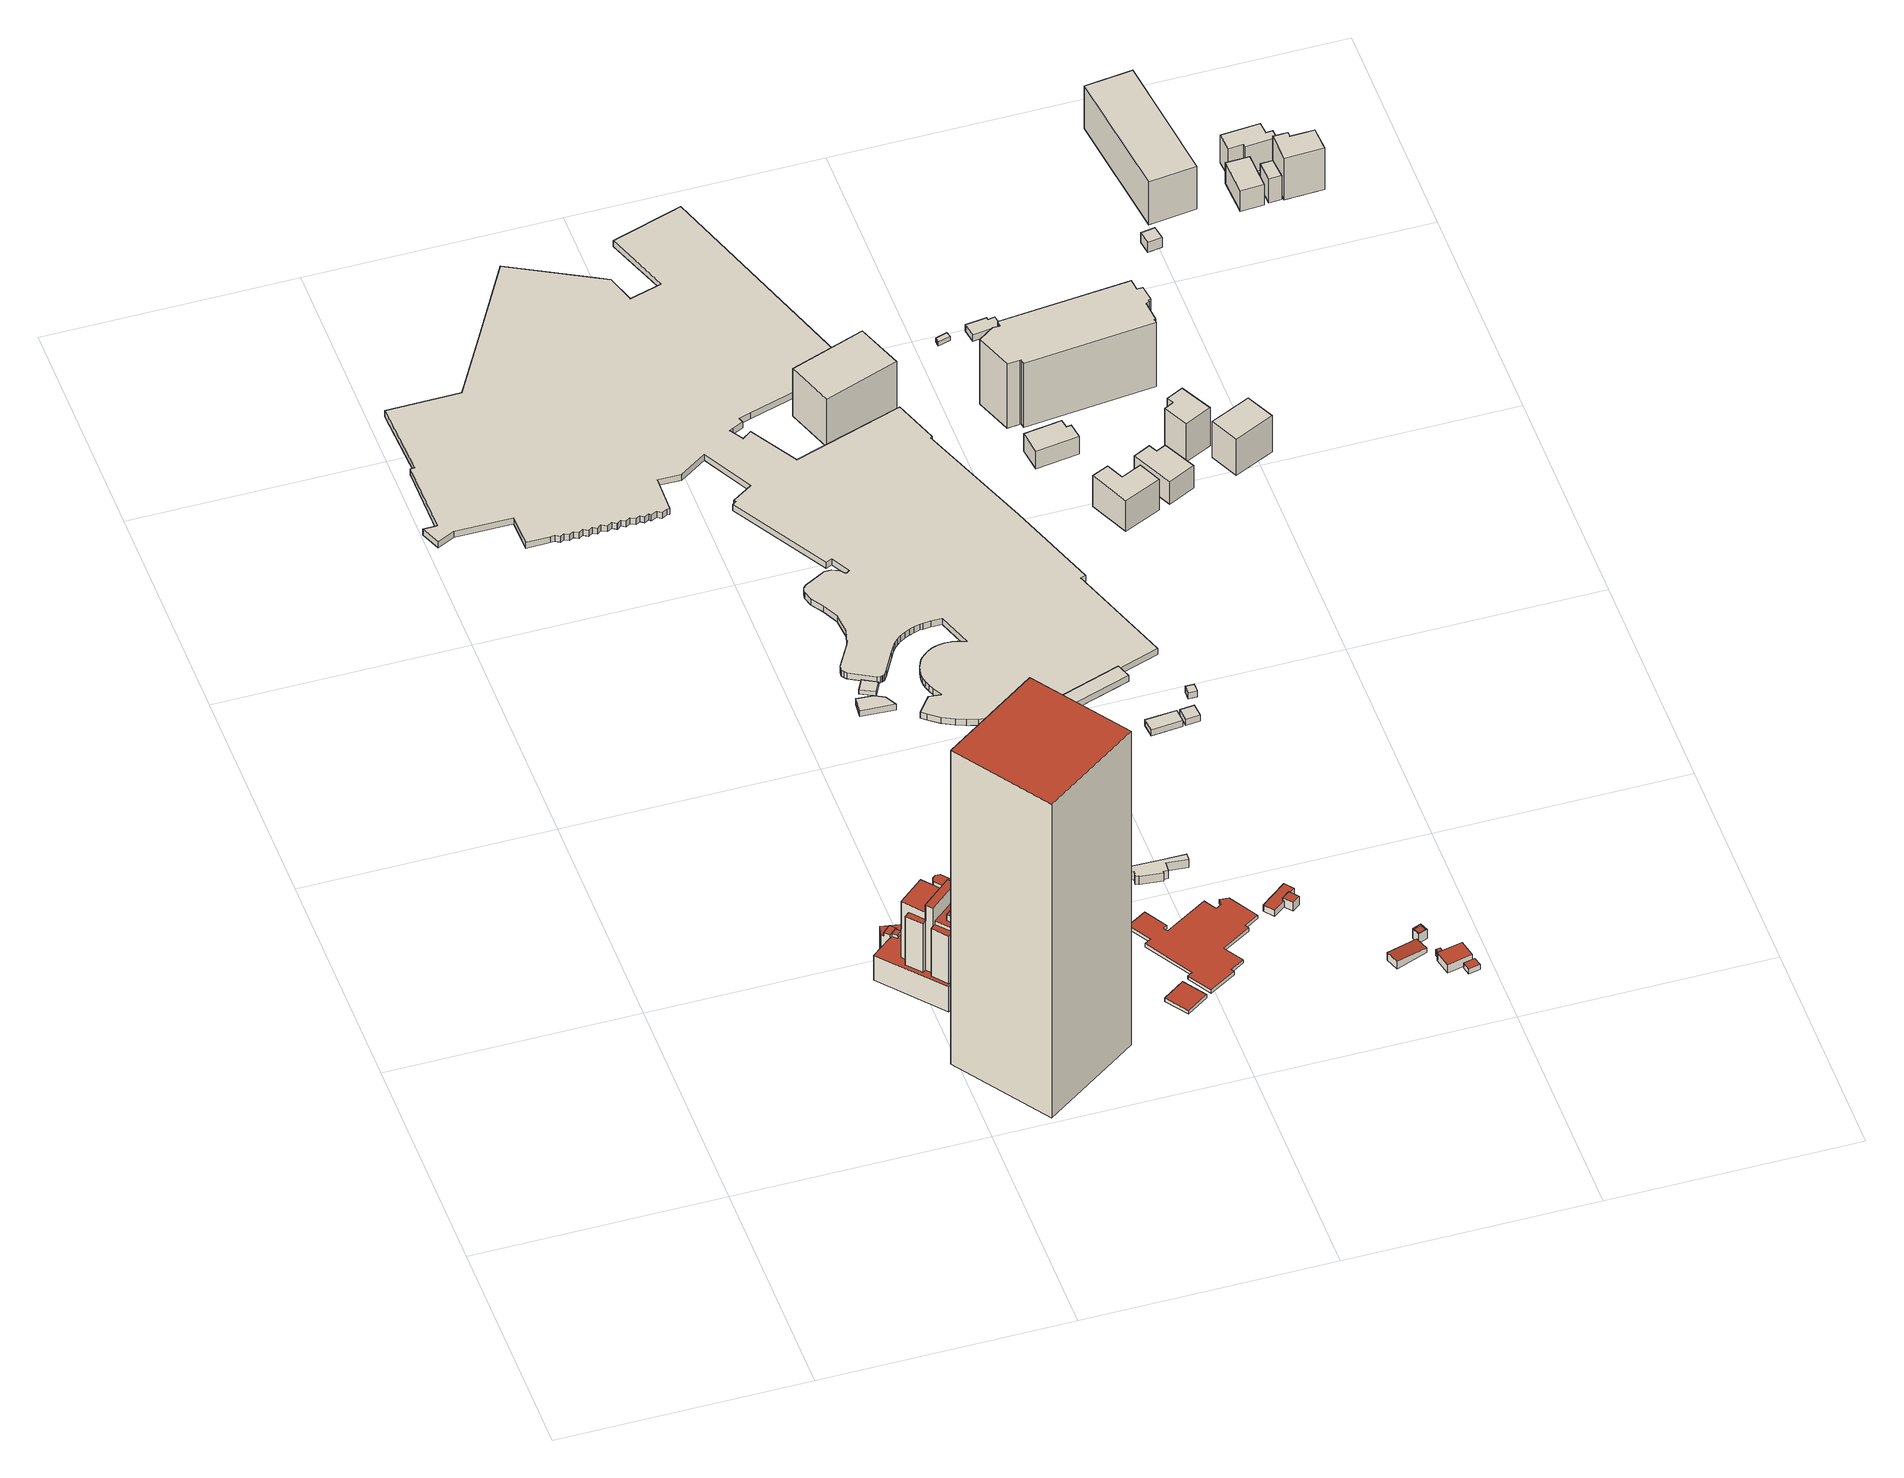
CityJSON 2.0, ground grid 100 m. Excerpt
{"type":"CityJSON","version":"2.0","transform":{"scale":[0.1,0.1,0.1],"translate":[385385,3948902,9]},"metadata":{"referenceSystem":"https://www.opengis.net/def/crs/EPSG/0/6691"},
"CityObjects":{
"building1":{"type":"Building","attributes":{"class":3002,"usage":401,"measuredHeight":45.5,"storeysAboveGround":13,"storeysBelowGround":1,"prefecture":13,"city":13103,"footprintArea":757.29,"fireproofType":1001,"coverageRatio":80,"floorAreaRatio":700,"surveyYear":2021,"urbanPlanType":21,"areaClassificationType":22,"landUseType":212,"districts":"10","detailedUsage":"1210","floodRisk_description":10,"floodRisk_rank":1,"floodRisk_depth":0.09,"floodRisk_adminType":2,"floodRisk_scale":2},"geometry":[{"type":"Solid","lod":"2","boundaries":[[[[0,1,2,3,4,5,6,7,8]],[[9,10,11,12]],[[13,14,15,16]],[[17,18,19,20,21]],[[22,23,24,25,26]],[[27,28,29,30]],[[31,32,33,34,35,36,37,38,39,40,41,42,43,44,45,46,47,48,49,50,9,12,51,52,53,54,55,56,57,58,59]],[[60,61,62,63]],[[64,29,28,65,66,27,30,67]],[[68,69,70,71]],[[72,73,74,75]],[[76,77,78,79]],[[80,81,82,83,84]],[[11,10,85,86,87]],[[88,89,90,91,92]],[[44,43,24,23,75,74]],[[23,22,70,69,19,18,72,75]],[[26,25,42,41]],[[83,82,85,10]],[[35,34,0,8]],[[4,3,52,51]],[[7,6,11,87]],[[5,4,51,12]],[[78,77,55,54]],[[63,62,64,67]],[[13,16,59,58]],[[25,24,43,42]],[[31,76,79,53,52,3,2,32]],[[17,21,47,46]],[[56,55,77,76,31,59,16,15]],[[14,13,58,57]],[[60,63,67,30]],[[81,80,68,71,90,89,65,28]],[[22,26,41,40]],[[84,83,10,9]],[[15,14,57,56]],[[62,61,29,64]],[[40,39,90,71,70,22]],[[6,5,12,11]],[[8,7,87,86,27,66]],[[2,1,33,32]],[[39,38,91,90]],[[49,48,20,19]],[[79,78,54,53]],[[1,0,34,33]],[[69,68,80,50,49,19]],[[74,73,45,44]],[[92,91,38,37]],[[61,60,30,29]],[[21,20,48,47]],[[80,84,9,50]],[[88,36,35,8,66,65,89]],[[88,92,37,36]],[[72,18,17,46,45,73]],[[86,85,82,81,28,27]]]],"semantics":{"surfaces":[{"type":"GroundSurface"},{"type":"RoofSurface"},{"type":"WallSurface"}],"values":[[0,1,1,1,1,1,1,1,1,1,1,1,1,1,1,2,2,2,2,2,2,2,2,2,2,2,2,2,2,2,2,2,2,2,2,2,2,2,2,2,2,2,2,2,2,2,2,2,2,2,2,2,2,2,2]]}}]},
"building2":{"type":"Building","attributes":{"class":3002,"usage":412,"measuredHeight":158.7,"storeysAboveGround":30,"storeysBelowGround":0,"prefecture":13,"city":13103,"footprintArea":1809.85,"fireproofType":1001,"coverageRatio":80,"floorAreaRatio":700,"surveyYear":2021,"urbanPlanType":21,"areaClassificationType":22,"landUseType":211,"districts":"10","detailedUsage":"1320","floodRisk_description":10,"floodRisk_rank":1,"floodRisk_depth":0.03,"floodRisk_adminType":2,"floodRisk_scale":2},"geometry":[{"type":"Solid","lod":"2","boundaries":[[[[93,94,95,96]],[[97,98,99,100]],[[93,96,99,98]],[[96,95,100,99]],[[95,94,97,100]],[[94,93,98,97]]]],"semantics":{"surfaces":[{"type":"GroundSurface"},{"type":"RoofSurface"},{"type":"WallSurface"}],"values":[[0,1,2,2,2,2]]}}]},
"building3":{"type":"Building","attributes":{"class":3002,"usage":401,"measuredHeight":35.9,"storeysAboveGround":9,"storeysBelowGround":0,"prefecture":13,"city":13103,"footprintArea":487.2,"fireproofType":1001,"coverageRatio":80,"floorAreaRatio":700,"surveyYear":2021,"urbanPlanType":21,"areaClassificationType":22,"landUseType":212,"districts":"10","detailedUsage":"1210","floodRisk_description":10,"floodRisk_rank":1,"floodRisk_depth":0.29,"floodRisk_adminType":2,"floodRisk_scale":2},"geometry":[{"type":"Solid","lod":"2","boundaries":[[[[101,102,103,104,105,106,107]],[[108,109,110,111]],[[112,113,114,115,116,117,118,119,120,121,122,123,124,125,126,127,128,129,130,131,132,133,134,135,136]],[[126,123,122,127]],[[136,135,132,131]],[[137,138,139,140]],[[141,142,143,144,145,146]],[[128,121,120,129]],[[147,148,149,150]],[[118,146,145,119]],[[123,140,139,124]],[[104,103,112,136]],[[105,104,136,131]],[[121,111,110,122]],[[101,107,129,120]],[[125,138,137,126]],[[134,150,149,135]],[[124,139,138,125]],[[133,147,150,134]],[[117,141,146,118]],[[107,106,130,129]],[[128,108,111,121]],[[145,144,114,113,102,101,120,119]],[[103,102,113,112]],[[114,144,143,115]],[[115,143,142,116]],[[127,109,108,128]],[[126,137,140,123]],[[135,149,148,132]],[[106,105,131,130]],[[132,148,147,133]],[[122,110,109,127]],[[116,142,141,117]]]],"semantics":{"surfaces":[{"type":"GroundSurface"},{"type":"RoofSurface"},{"type":"WallSurface"}],"values":[[0,1,1,1,1,1,1,1,1,2,2,2,2,2,2,2,2,2,2,2,2,2,2,2,2,2,2,2,2,2,2,2,2]]}}]},
"building4":{"type":"Building","attributes":{"class":3001,"usage":403,"measuredHeight":-9999,"storeysAboveGround":1,"storeysBelowGround":0,"prefecture":13,"city":13101,"footprintArea":71.59,"fireproofType":1001,"coverageRatio":60,"floorAreaRatio":300,"surveyYear":2021,"urbanPlanType":21,"areaClassificationType":22,"landUseType":212,"districts":"6","detailedUsage":"1241","landslideRisk_description":1,"landslideRisk_areaType":1},"geometry":[{"type":"Solid","lod":"1","boundaries":[[[[151,152,153,154,155]],[[151,155,156,157]],[[155,154,158,156]],[[154,153,159,158]],[[153,152,160,159]],[[152,151,157,160]],[[157,156,158,159,160]]]]}]},
"building5":{"type":"Building","attributes":{"class":3001,"usage":461,"measuredHeight":7.4,"storeysAboveGround":9999,"storeysBelowGround":9999,"prefecture":13,"city":13101,"footprintArea":-9999,"fireproofType":1011,"coverageRatio":60,"floorAreaRatio":300,"surveyYear":1,"urbanPlanType":21,"areaClassificationType":22,"landUseType":212,"districts":"6","detailedUsage":"0"},"geometry":[{"type":"Solid","lod":"1","boundaries":[[[[161,162,163,164]],[[161,164,165,166]],[[164,163,167,165]],[[163,162,168,167]],[[162,161,166,168]],[[166,165,167,168]]]]}]},
"building6":{"type":"Building","attributes":{"class":3002,"usage":401,"measuredHeight":-9999,"storeysAboveGround":10,"storeysBelowGround":1,"prefecture":13,"city":13103,"footprintArea":117.47,"fireproofType":1001,"coverageRatio":80,"floorAreaRatio":700,"surveyYear":2021,"urbanPlanType":21,"areaClassificationType":22,"landUseType":212,"districts":"10","detailedUsage":"1210","floodRisk_description":10,"floodRisk_rank":1,"floodRisk_depth":0.01,"floodRisk_adminType":2,"floodRisk_scale":2},"geometry":[{"type":"Solid","lod":"2","boundaries":[[[[169,170,171,172]],[[173,174,175,176]],[[176,171,170,173]],[[169,172,175,174]],[[169,174,173,170]],[[175,172,171,176]]]],"semantics":{"surfaces":[{"type":"GroundSurface"},{"type":"RoofSurface"},{"type":"WallSurface"}],"values":[[0,1,2,2,2,2]]}}]},
"building7":{"type":"Building","attributes":{"class":3001,"usage":461,"measuredHeight":-9999,"storeysAboveGround":9999,"storeysBelowGround":9999,"prefecture":13,"city":13101,"footprintArea":-9999,"fireproofType":1011,"coverageRatio":60,"floorAreaRatio":300,"surveyYear":1,"urbanPlanType":21,"areaClassificationType":22,"landUseType":212,"districts":"6","detailedUsage":"0","landslideRisk_description":1,"landslideRisk_areaType":2},"geometry":[{"type":"Solid","lod":"1","boundaries":[[[[177,178,179,180]],[[177,180,181,182]],[[180,179,183,181]],[[179,178,184,183]],[[178,177,182,184]],[[182,181,183,184]]]]}]},
"building8":{"type":"Building","attributes":{"class":3003,"usage":461,"measuredHeight":6.5,"storeysAboveGround":9999,"storeysBelowGround":9999,"prefecture":13,"city":13103,"footprintArea":-9999,"fireproofType":1011,"coverageRatio":80,"floorAreaRatio":700,"surveyYear":1,"urbanPlanType":21,"areaClassificationType":22,"landUseType":215,"districts":"10","detailedUsage":"0","floodRisk_description":10,"floodRisk_rank":1,"floodRisk_depth":0.45,"floodRisk_adminType":2,"floodRisk_scale":2},"geometry":[{"type":"Solid","lod":"1","boundaries":[[[[185,186,187,188,189,190,191,192,193,194,195,196,197,198,199,200,201,202,203,204]],[[185,204,205,206]],[[204,203,207,205]],[[203,202,208,207]],[[202,201,209,208]],[[201,200,210,209]],[[200,199,211,210]],[[199,198,212,211]],[[198,197,213,212]],[[197,196,214,213]],[[196,195,215,214]],[[195,194,216,215]],[[194,193,217,216]],[[193,192,218,217]],[[192,191,219,218]],[[191,190,220,219]],[[190,189,221,220]],[[189,188,222,221]],[[188,187,223,222]],[[187,186,224,223]],[[186,185,206,224]],[[206,205,207,208,209,210,211,212,213,214,215,216,217,218,219,220,221,222,223,224]]]]}]},
"building9":{"type":"Building","attributes":{"class":3001,"usage":461,"measuredHeight":-9999,"storeysAboveGround":9999,"storeysBelowGround":9999,"prefecture":13,"city":13101,"footprintArea":-9999,"fireproofType":1011,"coverageRatio":60,"floorAreaRatio":300,"surveyYear":1,"urbanPlanType":21,"areaClassificationType":22,"landUseType":212,"districts":"6","detailedUsage":"0","landslideRisk_description":1,"landslideRisk_areaType":2},"geometry":[{"type":"Solid","lod":"1","boundaries":[[[[225,226,227,228]],[[225,228,229,230]],[[228,227,231,229]],[[227,226,232,231]],[[226,225,230,232]],[[230,229,231,232]]]]}]},
"building10":{"type":"Building","attributes":{"class":3002,"usage":403,"measuredHeight":-9999,"storeysAboveGround":40,"storeysBelowGround":2,"prefecture":13,"city":13101,"footprintArea":22322.61,"fireproofType":1001,"coverageRatio":60,"floorAreaRatio":300,"surveyYear":2021,"urbanPlanType":21,"areaClassificationType":22,"landUseType":212,"districts":"6","detailedUsage":"1241","floodRisk_description":10,"floodRisk_rank":1,"floodRisk_depth":0.08,"floodRisk_adminType":2,"floodRisk_scale":2,"landslideRisk_description":1,"landslideRisk_areaType":2},"geometry":[{"type":"Solid","lod":"1","boundaries":[[[[233,234,235,236,237,238,239,240,241,242,243,244,245,246,247,248,249,250,251,252,253,254,255,256,257,258,259,260,261,262,263,264,265,266,267,268,269,270,271,272,273,274,275,276,277,278,279,280,281,282,283,284,285,286,287,288,289,290,291,292,293,294,295,296,297,298,299,300,301,302,303,304,305,306,307,308,309,310,311,312,313,314,315,316,317,318,319,320,321,322,323,324,325,326,327,328,329,330,331,332,333,334,335,336,337,338,339,340,341,342,343,344,345,346,347,348,349,350,351,352,353,354,355,356,357,358,359,360,361,362,363,364,365,366,367,368,369,370,371,372,373,374,375,376,377,378]],[[233,378,379,380]],[[378,377,381,379]],[[377,376,382,381]],[[376,375,383,382]],[[375,374,384,383]],[[374,373,385,384]],[[373,372,386,385]],[[372,371,387,386]],[[371,370,388,387]],[[370,369,389,388]],[[369,368,390,389]],[[368,367,391,390]],[[367,366,392,391]],[[366,365,393,392]],[[365,364,394,393]],[[364,363,395,394]],[[363,362,396,395]],[[362,361,397,396]],[[361,360,398,397]],[[360,359,399,398]],[[359,358,400,399]],[[358,357,401,400]],[[357,356,402,401]],[[356,355,403,402]],[[355,354,404,403]],[[354,353,405,404]],[[353,352,406,405]],[[352,351,407,406]],[[351,350,408,407]],[[350,349,409,408]],[[349,348,410,409]],[[348,347,411,410]],[[347,346,412,411]],[[346,345,413,412]],[[345,344,414,413]],[[344,343,415,414]],[[343,342,416,415]],[[342,341,417,416]],[[341,340,418,417]],[[340,339,419,418]],[[339,338,420,419]],[[338,337,421,420]],[[337,336,422,421]],[[336,335,423,422]],[[335,334,424,423]],[[334,333,425,424]],[[333,332,426,425]],[[332,331,427,426]],[[331,330,428,427]],[[330,329,429,428]],[[329,328,430,429]],[[328,327,431,430]],[[327,326,432,431]],[[326,325,433,432]],[[325,324,434,433]],[[324,323,435,434]],[[323,322,436,435]],[[322,321,437,436]],[[321,320,438,437]],[[320,319,439,438]],[[319,318,440,439]],[[318,317,441,440]],[[317,316,442,441]],[[316,315,443,442]],[[315,314,444,443]],[[314,313,445,444]],[[313,312,446,445]],[[312,311,447,446]],[[311,310,448,447]],[[310,309,449,448]],[[309,308,450,449]],[[308,307,451,450]],[[307,306,452,451]],[[306,305,453,452]],[[305,304,454,453]],[[304,303,455,454]],[[303,302,456,455]],[[302,301,457,456]],[[301,300,458,457]],[[300,299,459,458]],[[299,298,460,459]],[[298,297,461,460]],[[297,296,462,461]],[[296,295,463,462]],[[295,294,464,463]],[[294,293,465,464]],[[293,292,466,465]],[[292,291,467,466]],[[291,290,468,467]],[[290,289,469,468]],[[289,288,470,469]],[[288,287,471,470]],[[287,286,472,471]],[[286,285,473,472]],[[285,284,474,473]],[[284,283,475,474]],[[283,282,476,475]],[[282,281,477,476]],[[281,280,478,477]],[[280,279,479,478]],[[279,278,480,479]],[[278,277,481,480]],[[277,276,482,481]],[[276,275,483,482]],[[275,274,484,483]],[[274,273,485,484]],[[273,272,486,485]],[[272,271,487,486]],[[271,270,488,487]],[[270,269,489,488]],[[269,268,490,489]],[[268,267,491,490]],[[267,266,492,491]],[[266,265,493,492]],[[265,264,494,493]],[[264,263,495,494]],[[263,262,496,495]],[[262,261,497,496]],[[261,260,498,497]],[[260,259,499,498]],[[259,258,500,499]],[[258,257,501,500]],[[257,256,502,501]],[[256,255,503,502]],[[255,254,504,503]],[[254,253,505,504]],[[253,252,506,505]],[[252,251,507,506]],[[251,250,508,507]],[[250,249,509,508]],[[249,248,510,509]],[[248,247,511,510]],[[247,246,512,511]],[[246,245,513,512]],[[245,244,514,513]],[[244,243,515,514]],[[243,242,516,515]],[[242,241,517,516]],[[241,240,518,517]],[[240,239,519,518]],[[239,238,520,519]],[[238,237,521,520]],[[237,236,522,521]],[[236,235,523,522]],[[235,234,524,523]],[[234,233,380,524]],[[380,379,381,382,383,384,385,386,387,388,389,390,391,392,393,394,395,396,397,398,399,400,401,402,403,404,405,406,407,408,409,410,411,412,413,414,415,416,417,418,419,420,421,422,423,424,425,426,427,428,429,430,431,432,433,434,435,436,437,438,439,440,441,442,443,444,445,446,447,448,449,450,451,452,453,454,455,456,457,458,459,460,461,462,463,464,465,466,467,468,469,470,471,472,473,474,475,476,477,478,479,480,481,482,483,484,485,486,487,488,489,490,491,492,493,494,495,496,497,498,499,500,501,502,503,504,505,506,507,508,509,510,511,512,513,514,515,516,517,518,519,520,521,522,523,524]]]]}]},
"building11":{"type":"Building","attributes":{"class":3002,"usage":401,"measuredHeight":-9999,"storeysAboveGround":11,"storeysBelowGround":1,"prefecture":13,"city":13103,"footprintArea":1243.15,"fireproofType":1001,"coverageRatio":80,"floorAreaRatio":700,"surveyYear":2021,"urbanPlanType":21,"areaClassificationType":22,"landUseType":212,"districts":"10","detailedUsage":"1210","floodRisk_description":10,"floodRisk_rank":1,"floodRisk_depth":0.02,"floodRisk_adminType":2,"floodRisk_scale":2},"geometry":[{"type":"Solid","lod":"2","boundaries":[[[[525,526,527,528,529,530,531,532,533,534,535,536,537,538,539,540,541,542,543,544,545,546]],[[547,548,549,550,551,552,553,554,555,556,557,558,559,560,561,562,563,564,565,566,567,568]],[[544,543,556,555]],[[525,546,553,552]],[[540,539,560,559]],[[531,530,547,568]],[[546,545,554,553]],[[534,533,566,565]],[[541,540,559,558]],[[538,537,562,561]],[[536,535,564,563]],[[532,531,568,567]],[[526,525,552,551]],[[535,534,565,564]],[[543,542,557,556]],[[533,532,567,566]],[[539,538,561,560]],[[545,544,555,554]],[[542,541,558,557]],[[529,528,549,548]],[[528,527,550,549]],[[527,526,551,550]],[[537,536,563,562]],[[530,529,548,547]]]],"semantics":{"surfaces":[{"type":"GroundSurface"},{"type":"RoofSurface"},{"type":"WallSurface"}],"values":[[0,1,2,2,2,2,2,2,2,2,2,2,2,2,2,2,2,2,2,2,2,2,2,2]]}}]},
"building12":{"type":"Building","attributes":{"class":9999,"usage":454,"measuredHeight":-9999,"storeysAboveGround":1,"storeysBelowGround":0,"prefecture":13,"city":13103,"footprintArea":56.87,"fireproofType":1001,"coverageRatio":80,"floorAreaRatio":700,"surveyYear":2021,"urbanPlanType":21,"areaClassificationType":22,"landUseType":215,"districts":"10","detailedUsage":"5100","floodRisk_description":10,"floodRisk_rank":1,"floodRisk_depth":0.26,"floodRisk_adminType":2,"floodRisk_scale":2},"geometry":[{"type":"Solid","lod":"2","boundaries":[[[[569,570,571,572,573,574]],[[575,576,577,578,579,580]],[[571,570,580,579]],[[575,569,574,576]],[[572,571,579,578]],[[574,573,577,576]],[[580,570,569,575]],[[573,572,578,577]]]],"semantics":{"surfaces":[{"type":"GroundSurface"},{"type":"RoofSurface"},{"type":"WallSurface"}],"values":[[0,1,2,2,2,2,2,2]]}}]},
"building13":{"type":"Building","attributes":{"class":3001,"usage":454,"measuredHeight":4.4,"storeysAboveGround":1,"storeysBelowGround":0,"prefecture":13,"city":13103,"footprintArea":17.71,"fireproofType":1001,"coverageRatio":80,"floorAreaRatio":700,"surveyYear":2021,"urbanPlanType":21,"areaClassificationType":22,"landUseType":215,"districts":"10","detailedUsage":"5100","floodRisk_description":10,"floodRisk_rank":1,"floodRisk_depth":0.26,"floodRisk_adminType":2,"floodRisk_scale":2},"geometry":[{"type":"Solid","lod":"2","boundaries":[[[[581,582,571,583]],[[584,585,586,587]],[[581,583,586,585]],[[582,581,585,584]],[[571,582,584,587]],[[583,571,587,586]]]],"semantics":{"surfaces":[{"type":"GroundSurface"},{"type":"RoofSurface"},{"type":"WallSurface"}],"values":[[0,1,2,2,2,2]]}}]},
"building14":{"type":"Building","attributes":{"class":3001,"usage":461,"measuredHeight":-9999,"storeysAboveGround":9999,"storeysBelowGround":9999,"prefecture":13,"city":13101,"footprintArea":-9999,"fireproofType":1011,"coverageRatio":60,"floorAreaRatio":300,"surveyYear":1,"urbanPlanType":21,"areaClassificationType":22,"landUseType":212,"districts":"6","detailedUsage":"0","landslideRisk_description":1,"landslideRisk_areaType":1},"geometry":[{"type":"Solid","lod":"1","boundaries":[[[[588,589,590,591]],[[588,591,592,593]],[[591,590,594,592]],[[590,589,595,594]],[[589,588,593,595]],[[593,592,594,595]]]]}]},
"building15":{"type":"Building","attributes":{"class":3002,"usage":401,"measuredHeight":24.6,"storeysAboveGround":6,"storeysBelowGround":1,"prefecture":13,"city":13101,"footprintArea":642.26,"fireproofType":1001,"coverageRatio":60,"floorAreaRatio":300,"surveyYear":2021,"urbanPlanType":21,"areaClassificationType":22,"landUseType":212,"districts":"6","detailedUsage":"1210","floodRisk_description":10,"floodRisk_rank":1,"floodRisk_depth":0.29,"floodRisk_adminType":2,"floodRisk_scale":2,"landslideRisk_description":1,"landslideRisk_areaType":2},"geometry":[{"type":"Solid","lod":"1","boundaries":[[[[596,597,598,599]],[[596,599,600,601]],[[599,598,602,600]],[[598,597,603,602]],[[597,596,601,603]],[[601,600,602,603]]]]}]},
"building16":{"type":"Building","attributes":{"class":3001,"usage":461,"measuredHeight":-9999,"storeysAboveGround":9999,"storeysBelowGround":9999,"prefecture":13,"city":13101,"footprintArea":-9999,"fireproofType":1011,"coverageRatio":60,"floorAreaRatio":300,"surveyYear":1,"urbanPlanType":21,"areaClassificationType":22,"landUseType":212,"districts":"6","detailedUsage":"0","landslideRisk_description":1,"landslideRisk_areaType":2},"geometry":[{"type":"Solid","lod":"1","boundaries":[[[[604,605,606,607]],[[604,607,608,609]],[[607,606,610,608]],[[606,605,611,610]],[[605,604,609,611]],[[609,608,610,611]]]]}]},
"building17":{"type":"Building","attributes":{"class":9999,"usage":454,"measuredHeight":-9999,"storeysAboveGround":1,"storeysBelowGround":0,"prefecture":13,"city":13103,"footprintArea":70.08,"fireproofType":1001,"coverageRatio":80,"floorAreaRatio":700,"surveyYear":2021,"urbanPlanType":21,"areaClassificationType":22,"landUseType":215,"districts":"10","detailedUsage":"5100","floodRisk_description":10,"floodRisk_rank":1,"floodRisk_depth":0.12,"floodRisk_adminType":2,"floodRisk_scale":2},"geometry":[{"type":"Solid","lod":"2","boundaries":[[[[612,613,614,615]],[[616,617,618,619]],[[618,615,614,619]],[[613,612,617,616]],[[612,615,618,617]],[[614,613,616,619]]]],"semantics":{"surfaces":[{"type":"GroundSurface"},{"type":"RoofSurface"},{"type":"WallSurface"}],"values":[[0,1,2,2,2,2]]}}]},
"building18":{"type":"Building","attributes":{"class":3001,"usage":461,"measuredHeight":-9999,"storeysAboveGround":9999,"storeysBelowGround":9999,"prefecture":13,"city":13101,"footprintArea":-9999,"fireproofType":1011,"coverageRatio":60,"floorAreaRatio":300,"surveyYear":1,"urbanPlanType":21,"areaClassificationType":22,"landUseType":212,"districts":"6","detailedUsage":"0","landslideRisk_description":1,"landslideRisk_areaType":2},"geometry":[{"type":"Solid","lod":"1","boundaries":[[[[620,621,622,623]],[[620,623,624,625]],[[623,622,626,624]],[[622,621,627,626]],[[621,620,625,627]],[[625,624,626,627]]]]}]},
"building19":{"type":"Building","attributes":{"class":3001,"usage":454,"measuredHeight":4.5,"storeysAboveGround":1,"storeysBelowGround":0,"prefecture":13,"city":13103,"footprintArea":14.24,"fireproofType":1001,"coverageRatio":80,"floorAreaRatio":700,"surveyYear":2021,"urbanPlanType":21,"areaClassificationType":22,"landUseType":215,"districts":"10","detailedUsage":"5100","floodRisk_description":10,"floodRisk_rank":1,"floodRisk_depth":0.21,"floodRisk_adminType":2,"floodRisk_scale":2},"geometry":[{"type":"Solid","lod":"2","boundaries":[[[[628,629,630,631]],[[632,633,634,635]],[[636,637,638,639]],[[635,634,640,641]],[[641,640,642,643]],[[643,642,633,632]],[[642,639,638,633]],[[634,637,636,640]],[[630,629,643,632]],[[628,631,635,641]],[[631,630,632,635]],[[629,628,641,643]],[[633,638,637,634]],[[640,636,639,642]]]],"semantics":{"surfaces":[{"type":"GroundSurface"},{"type":"RoofSurface"},{"type":"WallSurface"}],"values":[[0,1,1,1,1,1,2,2,2,2,2,2,2,2]]}}]},
"building20":{"type":"Building","attributes":{"class":9999,"usage":461,"measuredHeight":4.9,"storeysAboveGround":9999,"storeysBelowGround":9999,"prefecture":13,"city":13103,"footprintArea":-9999,"fireproofType":1011,"coverageRatio":80,"floorAreaRatio":700,"surveyYear":1,"urbanPlanType":21,"areaClassificationType":22,"landUseType":215,"districts":"10","detailedUsage":"0","floodRisk_description":10,"floodRisk_rank":1,"floodRisk_depth":0.17,"floodRisk_adminType":2,"floodRisk_scale":2},"geometry":[{"type":"Solid","lod":"2","boundaries":[[[[644,645,646,647]],[[648,649,650,651]],[[644,647,650,649]],[[645,644,649,648]],[[647,646,651,650]],[[646,645,648,651]]]],"semantics":{"surfaces":[{"type":"GroundSurface"},{"type":"RoofSurface"},{"type":"WallSurface"}],"values":[[0,1,2,2,2,2]]}}]},
"building21":{"type":"Building","attributes":{"class":3001,"usage":461,"measuredHeight":-9999,"storeysAboveGround":9999,"storeysBelowGround":9999,"prefecture":13,"city":13101,"footprintArea":-9999,"fireproofType":1011,"coverageRatio":60,"floorAreaRatio":300,"surveyYear":1,"urbanPlanType":21,"areaClassificationType":22,"landUseType":212,"districts":"6","detailedUsage":"0"},"geometry":[{"type":"Solid","lod":"1","boundaries":[[[[652,653,654,655]],[[652,655,656,657]],[[655,654,658,656]],[[654,653,659,658]],[[653,652,657,659]],[[657,656,658,659]]]]}]},
"building22":{"type":"Building","attributes":{"class":9999,"usage":461,"measuredHeight":4.2,"storeysAboveGround":9999,"storeysBelowGround":9999,"prefecture":13,"city":13103,"footprintArea":-9999,"fireproofType":1011,"coverageRatio":80,"floorAreaRatio":700,"surveyYear":1,"urbanPlanType":21,"areaClassificationType":22,"landUseType":214,"districts":"10","detailedUsage":"0","floodRisk_description":10,"floodRisk_rank":1,"floodRisk_depth":0.23,"floodRisk_adminType":2,"floodRisk_scale":2},"geometry":[{"type":"Solid","lod":"2","boundaries":[[[[660,661,662,663]],[[664,665,666,667]],[[660,663,666,665]],[[663,662,667,666]],[[661,660,665,664]],[[662,661,664,667]]]],"semantics":{"surfaces":[{"type":"GroundSurface"},{"type":"RoofSurface"},{"type":"WallSurface"}],"values":[[0,1,2,2,2,2]]}}]},
"building23":{"type":"Building","attributes":{"class":3003,"usage":421,"measuredHeight":-9999,"storeysAboveGround":1,"storeysBelowGround":0,"prefecture":13,"city":13103,"footprintArea":16.18,"fireproofType":1002,"coverageRatio":80,"floorAreaRatio":700,"surveyYear":2021,"urbanPlanType":21,"areaClassificationType":22,"landUseType":214,"districts":"10","detailedUsage":"1110","floodRisk_description":10,"floodRisk_rank":1,"floodRisk_depth":0.23,"floodRisk_adminType":2,"floodRisk_scale":2},"geometry":[{"type":"Solid","lod":"2","boundaries":[[[[668,669,670,671]],[[672,673,674,675]],[[670,673,672,671]],[[669,674,673,670]],[[668,675,674,669]],[[671,672,675,668]]]],"semantics":{"surfaces":[{"type":"GroundSurface"},{"type":"RoofSurface"},{"type":"WallSurface"}],"values":[[0,1,2,2,2,2]]}}]},
"building24":{"type":"Building","attributes":{"class":3001,"usage":461,"measuredHeight":2.4,"storeysAboveGround":9999,"storeysBelowGround":9999,"prefecture":13,"city":13101,"footprintArea":-9999,"fireproofType":1011,"coverageRatio":60,"floorAreaRatio":300,"surveyYear":1,"urbanPlanType":21,"areaClassificationType":22,"landUseType":217,"districts":"6","detailedUsage":"0","floodRisk_description":10,"floodRisk_rank":1,"floodRisk_depth":0.05,"floodRisk_adminType":2,"floodRisk_scale":2},"geometry":[{"type":"Solid","lod":"1","boundaries":[[[[676,677,678,679,680,681]],[[676,681,682,683]],[[681,680,684,682]],[[680,679,685,684]],[[679,678,686,685]],[[678,677,687,686]],[[677,676,683,687]],[[683,682,684,685,686,687]]]]}]},
"building25":{"type":"Building","attributes":{"class":3001,"usage":402,"measuredHeight":10.8,"storeysAboveGround":2,"storeysBelowGround":0,"prefecture":13,"city":13101,"footprintArea":171.63,"fireproofType":1003,"coverageRatio":60,"floorAreaRatio":300,"surveyYear":2021,"urbanPlanType":21,"areaClassificationType":22,"landUseType":212,"districts":"6","detailedUsage":"1221","floodRisk_description":10,"floodRisk_rank":1,"floodRisk_depth":0.2,"floodRisk_adminType":2,"floodRisk_scale":2},"geometry":[{"type":"Solid","lod":"1","boundaries":[[[[688,689,690,691,692,693]],[[688,693,694,695]],[[693,692,696,694]],[[692,691,697,696]],[[691,690,698,697]],[[690,689,699,698]],[[689,688,695,699]],[[695,694,696,697,698,699]]]]}]},
"building26":{"type":"Building","attributes":{"class":3002,"usage":401,"measuredHeight":23.5,"storeysAboveGround":5,"storeysBelowGround":0,"prefecture":13,"city":13101,"footprintArea":222.26,"fireproofType":1001,"coverageRatio":60,"floorAreaRatio":300,"surveyYear":2021,"urbanPlanType":21,"areaClassificationType":22,"landUseType":212,"districts":"6","detailedUsage":"1210","floodRisk_description":10,"floodRisk_rank":1,"floodRisk_depth":0.07,"floodRisk_adminType":2,"floodRisk_scale":2},"geometry":[{"type":"Solid","lod":"1","boundaries":[[[[700,701,702,703,704,705]],[[700,705,706,707]],[[705,704,708,706]],[[704,703,709,708]],[[703,702,710,709]],[[702,701,711,710]],[[701,700,707,711]],[[707,706,708,709,710,711]]]]}]},
"building27":{"type":"Building","attributes":{"class":3001,"usage":454,"measuredHeight":6.4,"storeysAboveGround":1,"storeysBelowGround":0,"prefecture":13,"city":13101,"footprintArea":65.26,"fireproofType":1001,"coverageRatio":60,"floorAreaRatio":300,"surveyYear":2021,"urbanPlanType":21,"areaClassificationType":22,"landUseType":217,"districts":"6","detailedUsage":"3002","floodRisk_description":10,"floodRisk_rank":1,"floodRisk_depth":0.08,"floodRisk_adminType":2,"floodRisk_scale":2},"geometry":[{"type":"Solid","lod":"1","boundaries":[[[[712,713,714,715,716,717]],[[712,717,718,719]],[[717,716,720,718]],[[716,715,721,720]],[[715,714,722,721]],[[714,713,723,722]],[[713,712,719,723]],[[719,718,720,721,722,723]]]]}]},
"building28":{"type":"Building","attributes":{"class":3002,"usage":402,"measuredHeight":16.7,"storeysAboveGround":3,"storeysBelowGround":0,"prefecture":13,"city":13101,"footprintArea":208.77,"fireproofType":1001,"coverageRatio":60,"floorAreaRatio":300,"surveyYear":2021,"urbanPlanType":21,"areaClassificationType":22,"landUseType":212,"districts":"6","detailedUsage":"1221"},"geometry":[{"type":"Solid","lod":"1","boundaries":[[[[724,725,726,727,728,729]],[[724,729,730,731]],[[729,728,732,730]],[[728,727,733,732]],[[727,726,734,733]],[[726,725,735,734]],[[725,724,731,735]],[[731,730,732,733,734,735]]]]}]},
"building29":{"type":"Building","attributes":{"class":3002,"usage":412,"measuredHeight":35.7,"storeysAboveGround":8,"storeysBelowGround":0,"prefecture":13,"city":13101,"footprintArea":1351.68,"fireproofType":1001,"coverageRatio":60,"floorAreaRatio":300,"surveyYear":2021,"urbanPlanType":21,"areaClassificationType":22,"landUseType":211,"districts":"6","detailedUsage":"1320","floodRisk_description":10,"floodRisk_rank":1,"floodRisk_depth":0.02,"floodRisk_adminType":2,"floodRisk_scale":2,"landslideRisk_description":1,"landslideRisk_areaType":1},"geometry":[{"type":"Solid","lod":"1","boundaries":[[[[736,737,738,739,740,741,742,743,744,745,746,747,748,749,750,751,752,753]],[[736,753,754,755]],[[753,752,756,754]],[[752,751,757,756]],[[751,750,758,757]],[[750,749,759,758]],[[749,748,760,759]],[[748,747,761,760]],[[747,746,762,761]],[[746,745,763,762]],[[745,744,764,763]],[[744,743,765,764]],[[743,742,766,765]],[[742,741,767,766]],[[741,740,768,767]],[[740,739,769,768]],[[739,738,770,769]],[[738,737,771,770]],[[737,736,755,771]],[[755,754,756,757,758,759,760,761,762,763,764,765,766,767,768,769,770,771]]]]}]},
"building30":{"type":"Building","attributes":{"class":3002,"usage":401,"measuredHeight":25.2,"storeysAboveGround":4,"storeysBelowGround":1,"prefecture":13,"city":13101,"footprintArea":158.07,"fireproofType":1001,"coverageRatio":60,"floorAreaRatio":300,"surveyYear":2021,"urbanPlanType":21,"areaClassificationType":22,"landUseType":212,"districts":"6","detailedUsage":"1210"},"geometry":[{"type":"Solid","lod":"1","boundaries":[[[[772,773,774,775,776,777]],[[772,777,778,779]],[[777,776,780,778]],[[776,775,781,780]],[[775,774,782,781]],[[774,773,783,782]],[[773,772,779,783]],[[779,778,780,781,782,783]]]]}]},
"building31":{"type":"Building","attributes":{"class":3002,"usage":401,"measuredHeight":24.3,"storeysAboveGround":5,"storeysBelowGround":1,"prefecture":13,"city":13101,"footprintArea":228.39,"fireproofType":1001,"coverageRatio":60,"floorAreaRatio":300,"surveyYear":2021,"urbanPlanType":21,"areaClassificationType":22,"landUseType":212,"districts":"6","detailedUsage":"1210"},"geometry":[{"type":"Solid","lod":"1","boundaries":[[[[784,785,786,787]],[[784,787,788,789]],[[787,786,790,788]],[[786,785,791,790]],[[785,784,789,791]],[[789,788,790,791]]]]}]},
"building32":{"type":"Building","attributes":{"class":3001,"usage":412,"measuredHeight":11.4,"storeysAboveGround":1,"storeysBelowGround":0,"prefecture":13,"city":13101,"footprintArea":33.27,"fireproofType":1001,"coverageRatio":60,"floorAreaRatio":300,"surveyYear":2021,"urbanPlanType":21,"areaClassificationType":22,"landUseType":211,"districts":"6","detailedUsage":"1320","floodRisk_description":10,"floodRisk_rank":1,"floodRisk_depth":0.14,"floodRisk_adminType":2,"floodRisk_scale":2},"geometry":[{"type":"Solid","lod":"1","boundaries":[[[[792,793,794,795]],[[792,795,796,797]],[[795,794,798,796]],[[794,793,799,798]],[[793,792,797,799]],[[797,796,798,799]]]]}]},
"building33":{"type":"Building","attributes":{"class":3002,"usage":412,"measuredHeight":28.5,"storeysAboveGround":7,"storeysBelowGround":0,"prefecture":13,"city":13101,"footprintArea":1057.43,"fireproofType":1001,"coverageRatio":60,"floorAreaRatio":300,"surveyYear":2021,"urbanPlanType":21,"areaClassificationType":22,"landUseType":211,"districts":"6","detailedUsage":"1320","floodRisk_description":10,"floodRisk_rank":1,"floodRisk_depth":0.11,"floodRisk_adminType":2,"floodRisk_scale":2,"landslideRisk_description":1,"landslideRisk_areaType":1},"geometry":[{"type":"Solid","lod":"1","boundaries":[[[[800,801,802,803]],[[800,803,804,805]],[[803,802,806,804]],[[802,801,807,806]],[[801,800,805,807]],[[805,804,806,807]]]]}]},
"building34":{"type":"Building","attributes":{"class":3002,"usage":401,"measuredHeight":13.5,"storeysAboveGround":3,"storeysBelowGround":0,"prefecture":13,"city":13101,"footprintArea":223.05,"fireproofType":1001,"coverageRatio":60,"floorAreaRatio":400,"surveyYear":2021,"urbanPlanType":21,"areaClassificationType":22,"landUseType":212,"districts":"6","detailedUsage":"1210","floodRisk_description":10,"floodRisk_rank":1,"floodRisk_depth":0.07,"floodRisk_adminType":2,"floodRisk_scale":2},"geometry":[{"type":"Solid","lod":"1","boundaries":[[[[808,809,810,811]],[[808,811,812,813]],[[811,810,814,812]],[[810,809,815,814]],[[809,808,813,815]],[[813,812,814,815]]]]}]},
"building35":{"type":"Building","attributes":{"class":3002,"usage":401,"measuredHeight":15.3,"storeysAboveGround":3,"storeysBelowGround":0,"prefecture":13,"city":13101,"footprintArea":223.05,"fireproofType":1001,"coverageRatio":60,"floorAreaRatio":400,"surveyYear":2021,"urbanPlanType":21,"areaClassificationType":22,"landUseType":212,"districts":"6","detailedUsage":"1210","floodRisk_description":10,"floodRisk_rank":1,"floodRisk_depth":0.08,"floodRisk_adminType":2,"floodRisk_scale":2},"geometry":[{"type":"Solid","lod":"1","boundaries":[[[[816,817,818,819]],[[816,819,820,821]],[[819,818,822,820]],[[818,817,823,822]],[[817,816,821,823]],[[821,820,822,823]]]]}]},
"building36":{"type":"Building","attributes":{"class":3002,"usage":411,"measuredHeight":19.9,"storeysAboveGround":4,"storeysBelowGround":0,"prefecture":13,"city":13101,"footprintArea":144.92,"fireproofType":1001,"coverageRatio":60,"floorAreaRatio":400,"surveyYear":2021,"urbanPlanType":21,"areaClassificationType":22,"landUseType":211,"districts":"6","detailedUsage":"1310","floodRisk_description":10,"floodRisk_rank":1,"floodRisk_depth":0.07,"floodRisk_adminType":2,"floodRisk_scale":2},"geometry":[{"type":"Solid","lod":"1","boundaries":[[[[824,825,826,827,828,829,830,831]],[[824,831,832,833]],[[831,830,834,832]],[[830,829,835,834]],[[829,828,836,835]],[[828,827,837,836]],[[827,826,838,837]],[[826,825,839,838]],[[825,824,833,839]],[[833,832,834,835,836,837,838,839]]]]}]},
"building37":{"type":"Building","attributes":{"class":3002,"usage":401,"measuredHeight":27.9,"storeysAboveGround":6,"storeysBelowGround":0,"prefecture":13,"city":13101,"footprintArea":168.13,"fireproofType":1001,"coverageRatio":60,"floorAreaRatio":400,"surveyYear":2021,"urbanPlanType":21,"areaClassificationType":22,"landUseType":212,"districts":"6","detailedUsage":"1210","floodRisk_description":10,"floodRisk_rank":1,"floodRisk_depth":0.11,"floodRisk_adminType":2,"floodRisk_scale":2},"geometry":[{"type":"Solid","lod":"1","boundaries":[[[[840,841,842,843,844,845]],[[840,845,846,847]],[[845,844,848,846]],[[844,843,849,848]],[[843,842,850,849]],[[842,841,851,850]],[[841,840,847,851]],[[847,846,848,849,850,851]]]]}]},
"building38":{"type":"Building","attributes":{"class":3001,"usage":461,"measuredHeight":3.8,"storeysAboveGround":9999,"storeysBelowGround":9999,"prefecture":13,"city":13101,"footprintArea":-9999,"fireproofType":1011,"coverageRatio":60,"floorAreaRatio":400,"surveyYear":1,"urbanPlanType":21,"areaClassificationType":22,"landUseType":211,"districts":"6","detailedUsage":"0","floodRisk_description":10,"floodRisk_rank":1,"floodRisk_depth":0.34,"floodRisk_adminType":2,"floodRisk_scale":2},"geometry":[{"type":"Solid","lod":"1","boundaries":[[[[852,853,854,855]],[[852,855,856,857]],[[855,854,858,856]],[[854,853,859,858]],[[853,852,857,859]],[[857,856,858,859]]]]}]}
},
"vertices":[
[1047,648,19],[840,889,19],[922,955,19],[899,980,19],[907,1024,19],[1038,1000,19],[1231,768,19],[1083,672,19],[1082,671,19],[1145,842,144],[1194,783,144],[1231,768,144],[1038,1000,144],[949,945,159],[968,963,159],[953,980,159],[933,962,159],[1055,910,376],[1104,851,376],[1111,858,376],[1123,868,376],[1074,926,376],[994,759,389],[1001,765,389],[952,823,389],[934,807,389],[983,749,389],[1185,757,401],[1127,826,401],[1128,779,401],[1145,760,401],[924,953,144],[922,955,144],[840,889,144],[1047,648,144],[1082,671,144],[1073,681,144],[1053,665,144],[1004,723,144],[1016,733,144],[994,759,144],[983,749,144],[934,807,144],[952,823,144],[931,849,144],[1033,935,144],[1055,910,144],[1074,926,144],[1123,868,144],[1111,858,144],[1133,832,144],[907,1024,144],[899,980,144],[906,973,144],[936,1001,144],[955,981,144],[953,980,144],[968,963,144],[949,945,144],[933,962,144],[1145,760,432],[1128,779,432],[1066,728,432],[1082,709,432],[1066,728,401],[1024,740,401],[1082,671,401],[1082,709,401],[1133,832,474],[1111,858,474],[994,759,474],[1016,733,474],[1104,851,426],[1033,935,426],[931,849,426],[1001,765,426],[924,953,162],[955,981,162],[936,1001,162],[906,973,162],[1133,832,376],[1127,826,376],[1176,768,376],[1194,783,376],[1145,842,376],[1176,768,144],[1185,757,144],[1083,672,144],[1073,681,384],[1024,740,384],[1016,733,384],[1004,723,384],[1053,665,384],
[969,387,21],[1359,657,21],[1621,280,21],[1230,10,21],[1359,657,1608],[969,387,1608],[1230,10,1608],[1621,280,1608],
[1244,773,16],[1089,962,16],[1093,985,16],[1110,1001,16],[1471,960,16],[1485,941,16],[1480,924,16],[1354,869,351],[1339,888,351],[1305,862,351],[1320,842,351],[1093,985,318],[1089,962,318],[1092,960,318],[1094,977,318],[1107,988,318],[1125,987,318],[1172,930,318],[1138,902,318],[1244,773,318],[1320,842,318],[1305,862,318],[1280,868,318],[1256,898,318],[1273,912,318],[1297,882,318],[1339,888,318],[1354,869,318],[1480,924,318],[1485,941,318],[1471,960,318],[1301,934,318],[1324,906,318],[1307,892,318],[1284,920,318],[1110,1001,318],[1297,882,350],[1273,912,350],[1256,898,350],[1280,868,350],[1125,987,376],[1107,988,376],[1094,977,376],[1092,960,376],[1138,902,376],[1172,930,376],[1324,906,350],[1301,934,350],[1284,920,350],[1307,892,350],
[1186,2158,128],[1253,2153,128],[1291,2132,128],[1315,2086,128],[1179,2094,128],[1179,2094,158],[1186,2158,158],[1315,2086,158],[1291,2132,158],[1253,2153,158],
[1247,2284,97],[1304,2254,97],[1279,2208,97],[1223,2237,97],[1223,2237,118],[1247,2284,118],[1279,2208,118],[1304,2254,118],
[1866,359,28],[1804,449,28],[1892,510,28],[1954,419,28],[1804,449,44],[1866,359,44],[1954,419,44],[1892,510,44],
[1510,1877,69],[1554,1876,69],[1553,1839,69],[1510,1840,69],[1510,1840,99],[1510,1877,99],[1553,1839,99],[1554,1876,99],
[2108,1123,14],[2105,1093,14],[2021,1103,14],[2017,1062,14],[1999,1064,14],[1998,1055,14],[1908,1065,14],[1908,1069,14],[1894,1071,14],[1898,1096,14],[1767,1108,14],[1763,1080,14],[1661,1091,14],[1662,1094,14],[1645,1095,14],[1649,1123,14],[1599,1132,14],[1743,1130,14],[1872,1127,14],[2016,1124,14],[2016,1124,55],[2108,1123,55],[1872,1127,55],[1743,1130,55],[1599,1132,55],[1649,1123,55],[1645,1095,55],[1662,1094,55],[1661,1091,55],[1763,1080,55],[1767,1108,55],[1898,1096,55],[1894,1071,55],[1908,1069,55],[1908,1065,55],[1998,1055,55],[1999,1064,55],[2017,1062,55],[2021,1103,55],[2105,1093,55],
[1622,1871,66],[1665,1870,66],[1664,1838,66],[1621,1839,66],[1621,1839,96],[1622,1871,96],[1664,1838,96],[1665,1870,96],
[370,4234,24],[512,4478,24],[689,4785,24],[917,4664,24],[998,4621,24],[1048,4595,24],[1084,4479,24],[1215,4517,24],[1118,4783,24],[1405,4876,24],[1734,3905,24],[1313,3781,24],[1266,3767,24],[1272,3746,24],[1228,3726,24],[1215,3719,24],[1248,3665,24],[1285,3691,24],[1399,3500,24],[1837,3645,24],[1902,3462,24],[1894,3458,24],[2074,2982,24],[2207,2606,24],[2186,2600,24],[2338,2166,24],[1869,2008,24],[1860,2035,24],[1829,2024,24],[1787,2012,24],[1740,2005,24],[1703,2005,24],[1646,2013,24],[1606,2020,24],[1565,2032,24],[1527,2047,24],[1480,2072,24],[1438,2103,24],[1418,2120,24],[1472,2189,24],[1520,2183,24],[1499,2223,24],[1491,2243,24],[1485,2264,24],[1482,2286,24],[1482,2303,24],[1484,2323,24],[1489,2344,24],[1496,2360,24],[1504,2375,24],[1513,2387,24],[1526,2399,24],[1541,2411,24],[1560,2422,24],[1577,2428,24],[1594,2432,24],[1612,2434,24],[1634,2433,24],[1641,2432,24],[1661,2427,24],[1693,2415,24],[1644,2556,24],[1601,2556,24],[1569,2554,24],[1558,2553,24],[1533,2547,24],[1513,2540,24],[1493,2530,24],[1472,2517,24],[1455,2504,24],[1442,2489,24],[1430,2472,24],[1413,2444,24],[1368,2364,24],[1357,2346,24],[1347,2341,24],[1344,2340,24],[1337,2339,24],[1326,2342,24],[1229,2396,24],[1220,2406,24],[1215,2413,24],[1215,2416,24],[1214,2423,24],[1217,2438,24],[1277,2541,24],[1294,2602,24],[1287,2687,24],[1255,2752,24],[1222,2799,24],[1212,2838,24],[1213,2843,24],[1217,2861,24],[1229,2874,24],[1314,2920,24],[1341,2920,24],[1368,2908,24],[1386,2886,24],[1402,2896,24],[1359,2972,24],[1335,2961,24],[1106,3351,24],[1123,3364,24],[1116,3371,24],[1198,3424,24],[1089,3630,24],[980,3557,24],[886,3558,24],[883,3402,24],[872,3402,24],[850,3391,24],[834,3402,24],[809,3391,24],[802,3400,24],[784,3389,24],[769,3400,24],[752,3391,24],[730,3401,24],[713,3389,24],[695,3400,24],[680,3387,24],[677,3389,24],[661,3399,24],[643,3387,24],[619,3399,24],[604,3386,24],[586,3396,24],[569,3386,24],[551,3397,24],[534,3386,24],[514,3396,24],[497,3386,24],[478,3396,24],[464,3388,24],[445,3399,24],[426,3398,24],[333,3397,24],[331,3531,24],[103,3531,24],[33,3498,24],[1,3578,24],[55,3579,24],[54,3889,24],[72,3890,24],[59,4204,24],[354,4206,24],[354,4206,54],[370,4234,54],[59,4204,54],[72,3890,54],[54,3889,54],[55,3579,54],[1,3578,54],[33,3498,54],[103,3531,54],[331,3531,54],[333,3397,54],[426,3398,54],[445,3399,54],[464,3388,54],[478,3396,54],[497,3386,54],[514,3396,54],[534,3386,54],[551,3397,54],[569,3386,54],[586,3396,54],[604,3386,54],[619,3399,54],[643,3387,54],[661,3399,54],[677,3389,54],[680,3387,54],[695,3400,54],[713,3389,54],[730,3401,54],[752,3391,54],[769,3400,54],[784,3389,54],[802,3400,54],[809,3391,54],[834,3402,54],[850,3391,54],[872,3402,54],[883,3402,54],[886,3558,54],[980,3557,54],[1089,3630,54],[1198,3424,54],[1116,3371,54],[1123,3364,54],[1106,3351,54],[1335,2961,54],[1359,2972,54],[1402,2896,54],[1386,2886,54],[1368,2908,54],[1341,2920,54],[1314,2920,54],[1229,2874,54],[1217,2861,54],[1213,2843,54],[1212,2838,54],[1222,2799,54],[1255,2752,54],[1287,2687,54],[1294,2602,54],[1277,2541,54],[1217,2438,54],[1214,2423,54],[1215,2416,54],[1215,2413,54],[1220,2406,54],[1229,2396,54],[1326,2342,54],[1337,2339,54],[1344,2340,54],[1347,2341,54],[1357,2346,54],[1368,2364,54],[1413,2444,54],[1430,2472,54],[1442,2489,54],[1455,2504,54],[1472,2517,54],[1493,2530,54],[1513,2540,54],[1533,2547,54],[1558,2553,54],[1569,2554,54],[1601,2556,54],[1644,2556,54],[1693,2415,54],[1661,2427,54],[1641,2432,54],[1634,2433,54],[1612,2434,54],[1594,2432,54],[1577,2428,54],[1560,2422,54],[1541,2411,54],[1526,2399,54],[1513,2387,54],[1504,2375,54],[1496,2360,54],[1489,2344,54],[1484,2323,54],[1482,2303,54],[1482,2286,54],[1485,2264,54],[1491,2243,54],[1499,2223,54],[1520,2183,54],[1472,2189,54],[1418,2120,54],[1438,2103,54],[1480,2072,54],[1527,2047,54],[1565,2032,54],[1606,2020,54],[1646,2013,54],[1703,2005,54],[1740,2005,54],[1787,2012,54],[1829,2024,54],[1860,2035,54],[1869,2008,54],[2338,2166,54],[2186,2600,54],[2207,2606,54],[2074,2982,54],[1894,3458,54],[1902,3462,54],[1837,3645,54],[1399,3500,54],[1285,3691,54],[1248,3665,54],[1215,3719,54],[1228,3726,54],[1272,3746,54],[1266,3767,54],[1313,3781,54],[1734,3905,54],[1405,4876,54],[1118,4783,54],[1215,4517,54],[1084,4479,54],[1048,4595,54],[998,4621,54],[917,4664,54],[689,4785,54],[512,4478,54],
[1944,555,17],[1827,749,17],[1854,766,17],[1798,857,17],[1876,904,17],[1931,814,17],[1914,804,17],[1925,787,17],[2098,892,17],[2128,842,17],[2152,857,17],[2152,882,17],[2189,879,17],[2260,762,17],[2200,726,17],[2209,710,17],[2091,638,17],[2138,560,17],[2081,525,17],[2089,512,17],[1981,447,17],[1923,543,17],[1931,814,34],[1876,904,34],[1798,857,34],[1854,766,34],[1827,749,34],[1944,555,34],[1923,543,34],[1981,447,34],[2089,512,34],[2081,525,34],[2138,560,34],[2091,638,34],[2209,710,34],[2200,726,34],[2260,762,34],[2189,879,34],[2152,882,34],[2152,857,34],[2128,842,34],[2098,892,34],[1925,787,34],[1914,804,34],
[2397,877,16],[2425,841,16],[2366,795,16],[2370,791,16],[2323,754,16],[2292,794,16],[2397,877,46],[2292,794,46],[2323,754,46],[2370,791,46],[2366,795,46],[2425,841,46],
[2425,784,16],[2394,760,16],[2397,819,16],[2394,760,59],[2425,784,59],[2397,819,59],[2366,795,59],
[1888,2012,44],[2168,2106,44],[2188,2048,44],[1907,1954,44],[1907,1954,74],[1888,2012,74],[2188,2048,74],[2168,2106,74],
[1531,3556,26],[1463,3746,26],[1763,3854,26],[1832,3664,26],[1832,3664,267],[1531,3556,267],[1763,3854,267],[1463,3746,267],
[2309,1787,22],[2185,1776,22],[2180,1833,22],[2304,1844,22],[2304,1844,52],[2309,1787,52],[2180,1833,52],[2185,1776,52],
[2789,412,11],[2661,364,11],[2641,419,11],[2768,467,11],[2661,364,49],[2789,412,35],[2768,467,35],[2641,419,49],
[2378,1793,22],[2321,1788,22],[2315,1844,22],[2373,1849,22],[2373,1849,52],[2378,1793,52],[2315,1844,52],[2321,1788,52],
[2800,515,10],[2813,481,10],[2777,467,10],[2764,501,10],[2777,467,57],[2778,470,57],[2767,499,57],[2764,501,57],[2799,511,53],[2767,499,53],[2778,470,53],[2810,482,53],[2799,511,57],[2800,515,57],[2810,482,57],[2813,481,57],
[2820,373,8],[2816,391,8],[2834,395,8],[2838,377,8],[2816,391,37],[2820,373,37],[2838,377,37],[2834,395,37],
[2399,1929,46],[2399,1893,46],[2364,1893,46],[2364,1930,46],[2364,1930,76],[2399,1929,76],[2364,1893,76],[2399,1893,76],
[2932,317,4],[2830,295,4],[2815,367,4],[2917,389,4],[2830,295,45],[2932,317,45],[2917,389,45],[2815,367,45],
[2940,312,4],[2948,276,4],[2901,266,4],[2894,302,4],[2894,302,29],[2901,266,29],[2948,276,29],[2940,312,29],
[2123,3930,39],[2072,3915,39],[2069,3926,39],[2072,3927,39],[2069,3938,39],[2116,3952,39],[2116,3952,59],[2123,3930,59],[2069,3938,59],[2072,3927,59],[2069,3926,59],[2072,3915,59],
[2388,3238,26],[2215,3214,26],[2201,3315,26],[2353,3337,26],[2359,3301,26],[2379,3303,26],[2379,3303,115],[2388,3238,115],[2359,3301,115],[2353,3337,115],[2201,3315,115],[2215,3214,115],
[2424,2804,27],[2350,2965,27],[2417,2996,27],[2449,2926,27],[2531,2964,27],[2573,2872,27],[2573,2872,183],[2424,2804,183],[2531,2964,183],[2449,2926,183],[2417,2996,183],[2350,2965,183],
[2196,3895,44],[2188,3954,44],[2272,3965,44],[2273,3955,44],[2302,3959,44],[2309,3910,44],[2309,3910,76],[2196,3895,76],[2302,3959,76],[2273,3955,76],[2272,3965,76],[2188,3954,76],
[2613,2870,46],[2531,3037,46],[2600,3071,46],[2617,3037,46],[2656,3056,46],[2721,2923,46],[2721,2923,160],[2613,2870,160],[2656,3056,160],[2617,3037,160],[2600,3071,160],[2531,3037,160],
[2761,3483,27],[2239,3430,27],[2237,3450,27],[2230,3450,27],[2181,3445,27],[2125,3596,27],[2191,3642,27],[2218,3641,27],[2218,3666,27],[2742,3717,27],[2747,3670,27],[2771,3670,27],[2780,3604,27],[2770,3601,27],[2770,3594,27],[2756,3587,27],[2764,3500,27],[2759,3499,27],[2759,3499,352],[2761,3483,352],[2764,3500,352],[2756,3587,352],[2770,3594,352],[2770,3601,352],[2780,3604,352],[2771,3670,352],[2747,3670,352],[2742,3717,352],[2218,3666,352],[2218,3641,352],[2191,3642,352],[2125,3596,352],[2181,3445,352],[2230,3450,352],[2237,3450,352],[2239,3430,352],
[2777,3232,55],[2842,3104,55],[2734,3051,55],[2684,3151,55],[2723,3171,55],[2709,3198,55],[2709,3198,248],[2777,3232,248],[2723,3171,248],[2684,3151,248],[2734,3051,248],[2842,3104,248],
[2829,3041,59],[2991,3116,59],[3045,3001,59],[2883,2925,59],[2883,2925,242],[2829,3041,242],[3045,3001,242],[2991,3116,242],
[2945,4063,186],[2954,4007,186],[2896,3998,186],[2888,4054,186],[2888,4054,236],[2945,4063,236],[2896,3998,236],[2954,4007,236],
[3062,4681,207],[3128,4136,207],[2937,4112,207],[2870,4658,207],[2870,4658,423],[3062,4681,423],[2937,4112,423],[3128,4136,423],
[3273,4073,209],[3267,4228,209],[3360,4231,209],[3365,4077,209],[3365,4077,314],[3273,4073,314],[3360,4231,314],[3267,4228,314],
[3385,4082,209],[3380,4168,209],[3428,4171,209],[3434,4085,209],[3434,4085,330],[3385,4082,330],[3428,4171,330],[3380,4168,330],
[3281,4334,210],[3438,4346,210],[3442,4295,210],[3469,4297,210],[3472,4258,210],[3346,4248,210],[3345,4262,210],[3287,4257,210],[3287,4257,351],[3281,4334,351],[3345,4262,351],[3346,4248,351],[3472,4258,351],[3469,4297,351],[3442,4295,351],[3438,4346,351],
[3594,4187,209],[3598,4087,209],[3443,4081,209],[3438,4203,209],[3497,4205,209],[3498,4184,209],[3498,4184,419],[3594,4187,419],[3497,4205,419],[3438,4203,419],[3443,4081,419],[3598,4087,419],
[3469,4351,210],[3509,4349,210],[3508,4317,210],[3468,4319,210],[3468,4319,244],[3469,4351,244],[3508,4317,244],[3509,4349,244]
]}
